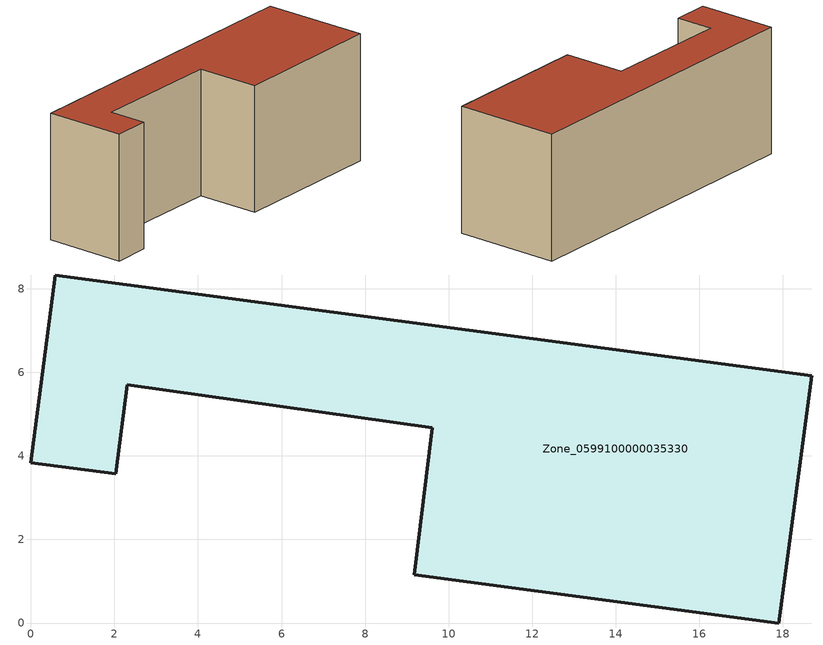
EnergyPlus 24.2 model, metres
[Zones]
Zone_0599100000035330
 floor ground (C_G): 0,3.84 0.58,8.33 18.69,5.92 17.9,0 9.17,1.16 9.61,4.67 2.31,5.7 2.04,3.57 z0
 wall outside (C_F): 0.58,8.33 0,3.84 2.04,3.57 2.31,5.7 9.61,4.67 9.17,1.16 17.9,0 18.69,5.92 0.58,8.33 z0:7.12
 roof outside (C_R): 17.9,0 18.69,5.92 0.58,8.33 0,3.84 2.04,3.57 2.31,5.7 9.61,4.67 9.17,1.16 z7.12
[BUILDING]
Pand.0599100000035330: North Axis=0; Terrain=City; Loads Convergence Tolerance Value=0.04; Temperature Convergence Tolerance Value=0.4; Solar Distribution=FullExterior; Maximum Number of Warmup Days=25; Minimum Number of Warmup Days=1
[Site:Location]
Rotterdam.The.Hague.AP_ZH_NLD Design_Conditions: Latitude=51.96; Longitude=4.45; Time Zone=1; Elevation=-4.5
[SITE:GROUNDTEMPERATURE:BUILDINGSURFACE]
18, 18, 18, 18, 18, 18, 18, 18, 18, 18, 18, 18
[MATERIAL] Thermal Absorptance=0.9; Solar Absorptance=0.7; Visible Absorptance=0.7
Name | Roughness | Thickness | Conductivity | Density | Specific Heat
G.TI.1946 | MediumSmooth | 0.15 | 1 | 540 | 1210
F.TI.1946 | Rough | 0.3 | 0.857143 | 1920 | 840
R.TI.1946 | MediumRough | 0.2 | 0.1 | 1500 | 1000
[CONSTRUCTION]
C_G: G.TI.1946
C_F: F.TI.1946
C_R: R.TI.1946
[ZONE]
Zone_0599100000035330: Type=1; Multiplier=1; Ceiling Height=Autocalculate; Volume=Autocalculate; Floor Area=autocalculate; Part of Total Floor Area=Yes
[ZONEINFILTRATION:DESIGNFLOWRATE]
Infil_Zone_0599100000035330: Zone or ZoneList or Space or SpaceList=Zone_0599100000035330; Schedule=AlwaysOn; Design Flow Rate Calculation Method=Flow/Area; Flow Rate per Floor Area=0.003; Constant Term Coefficient=1; Temperature Term Coefficient=0; Velocity Term Coefficient=0; Velocity Squared Term Coefficient=0
[HVACTEMPLATE:ZONE:IDEALLOADSAIRSYSTEM]
Zone_0599100000035330: Maximum Heating Supply Air Temperature=50; Minimum Cooling Supply Air Temperature=13; Maximum Heating Supply Air Humidity Ratio=0.0156; Minimum Cooling Supply Air Humidity Ratio=0.0077; Heating Limit=NoLimit; Cooling Limit=NoLimit; Dehumidification Control Type=ConstantSensibleHeatRatio; Cooling Sensible Heat Ratio=0.7; Dehumidification Setpoint=60; Humidification Control Type=None; Humidification Setpoint=30; Outdoor Air Method=None; Outdoor Air Flow Rate per Person=0.00944; Outdoor Air Flow Rate per Zone Floor Area=0; Outdoor Air Flow Rate per Zone=0; Demand Controlled Ventilation Type=None; Outdoor Air Economizer Type=NoEconomizer; Heat Recovery Type=None; Sensible Heat Recovery Effectiveness=0.7; Latent Heat Recovery Effectiveness=0.65
[ZONECONTROL:THERMOSTAT]
ThermostatControl_Zone_0599100000035330: Zone or ZoneList=Zone_0599100000035330; Control Type Schedule=DualSetpointControlType; Control 1=Thermostat_Zone_0599100000035330; Temperature Difference Between Cutout And Setpoint=0
[THERMOSTATSETPOINT:DUALSETPOINT]
Thermostat_Zone_0599100000035330: Heating Setpoint Temperature Schedule=HeatingSetpoint_Zone_0599100000035330; Cooling Setpoint Temperature Schedule=CoolingSetpoint_Zone_0599100000035330
[SCHEDULE:COMPACT]
HeatingSetpoint_Zone_0599100000035330: Through: 12/31, For: AllDays, Until: 24:00, 21
CoolingSetpoint_Zone_0599100000035330: Through: 12/31, For: AllDays, Until: 24:00, 24
DualSetpointControlType: Through: 12/31, For: AllDays, Until: 24:00, 4
AlwaysOn: Through: 12/31, For: AllDays, Until: 24:00, 1
